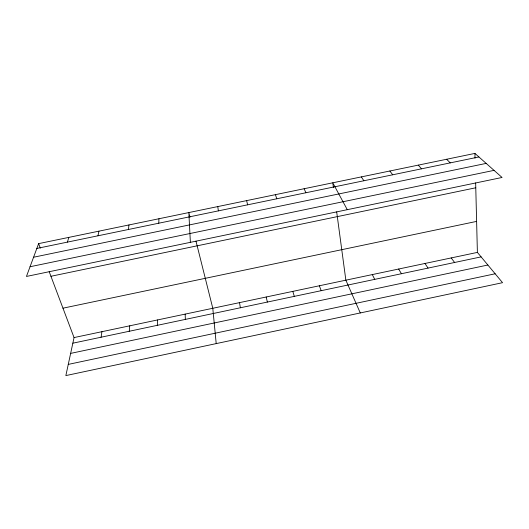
<?xml version="1.0" encoding="UTF-8"?>
<svg xmlns="http://www.w3.org/2000/svg" width="529" height="529" viewBox="0 0 529 529"><rect width="100%" height="100%" fill="white"/><g stroke="black" fill="none" stroke-linecap="round" stroke-linejoin="round"><path stroke-width="0.79" d="M157.318 325.328L157.497 319.952M158.773 223.212L158.945 218.748M129.228 331.266L129.75 325.811M128.408 229.493L128.977 224.944M101.072 337.218L101.932 331.69M97.964 235.795L98.936 231.16M49.197 271.681L74.053 337.575L65.854 375.59L502.55 282.684L477.389 252.399L475.657 182.935M67.434 242.11L68.816 237.389M38.617 243.631L26.45 276.449L502.054 177.473L474.916 153.41L38.617 243.631L40.316 248.141M74.053 337.575L477.389 252.399M72.843 343.189L481.112 256.876M70.641 353.398L487.87 265.016M68.267 364.402L495.151 273.777M62.964 308.182L476.616 221.393M33.572 257.233L486.177 163.395M30.047 266.742L494.04 170.364M50.929 276.283L475.776 187.782M36.832 248.451L478.91 156.948M446.635 159.262L450.252 162.879M418.274 165.121L421.527 168.824M389.847 170.999L392.723 174.788M451.204 257.927L454.609 262.477M424.959 263.475L428.047 268.091M361.347 176.898L363.853 180.759M398.654 269.03L401.425 273.724M347.282 209.682L332.774 182.803L333.429 187.696M372.284 274.597L374.737 279.365M360.282 312.95L345.86 280.178L336.675 211.858M304.129 188.727L305.881 192.761M319.364 285.772L321.176 290.685M275.411 194.665L276.786 198.778M292.815 291.38L294.303 296.372M189.984 217.161L188.833 212.572L190.38 242.335M195.981 241.138L212.79 308.275L216.209 343.605M246.626 200.617L247.618 204.822M266.199 297L267.363 302.066M239.525 302.634L240.358 307.772M217.763 206.588L218.378 210.873M185.176 314.107L185.342 319.404M474.916 153.41L475.035 158.158"/></g></svg>
